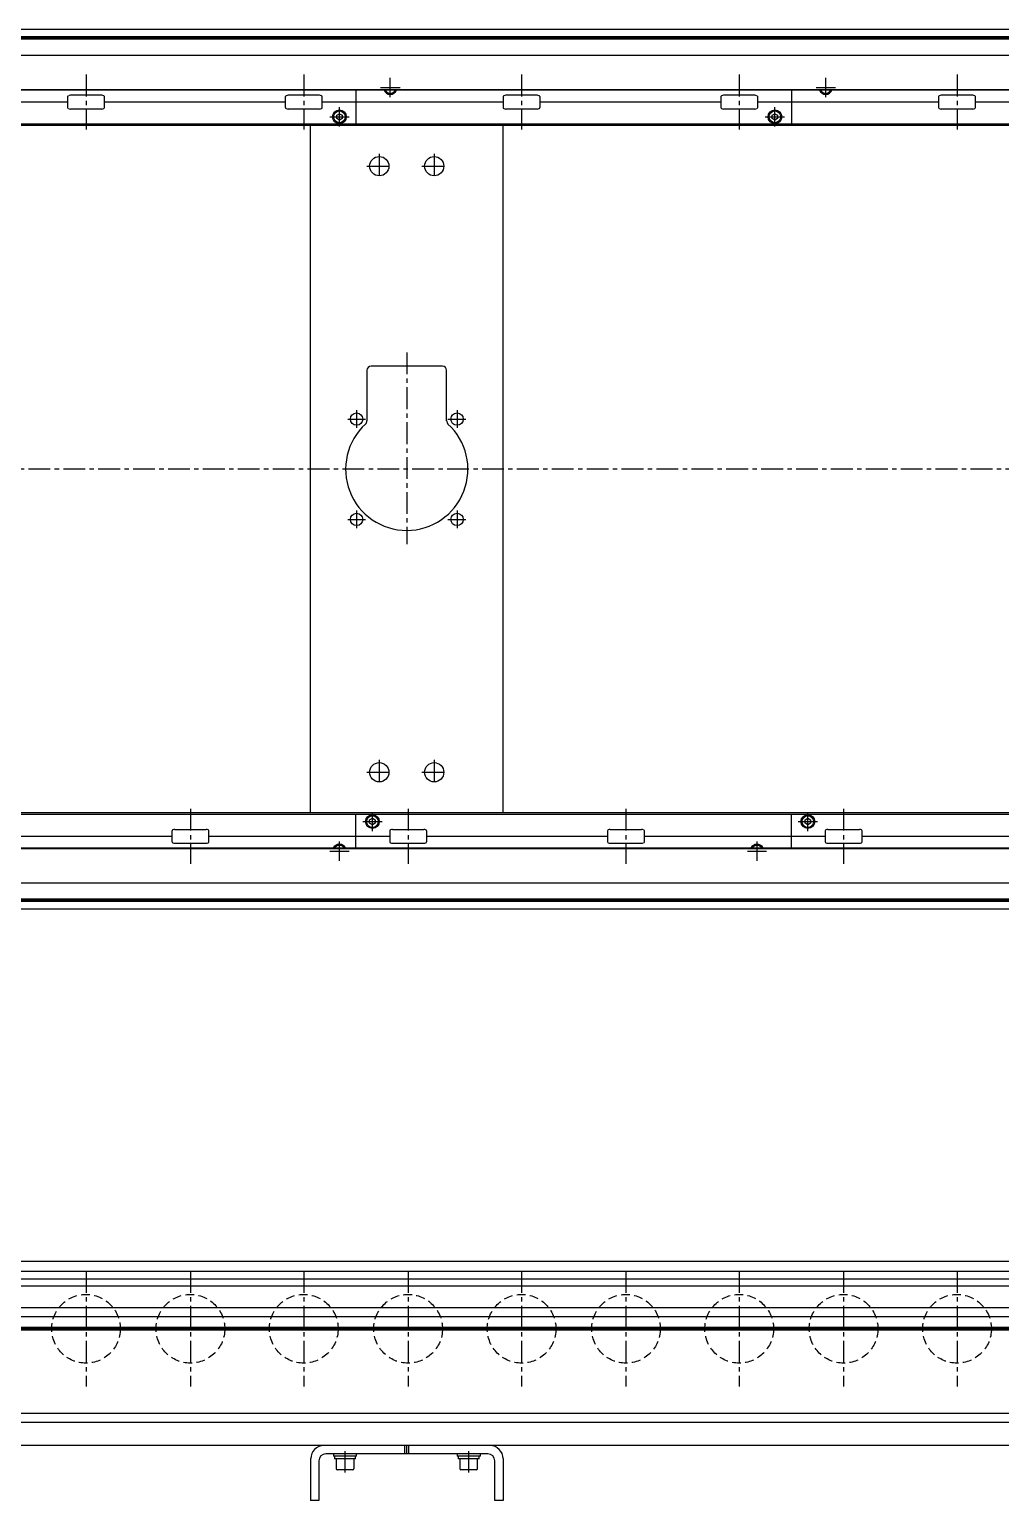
# Model space of a CAD drawing. Extents: x -10 to 4283, y -8 to 1151.
# Drawn here: x 2114 to 2822, y 28 to 1098 of the extents above; entities that cross this region are included whole.
import ezdxf

# ---------------------------------------------------------------- set-up
doc = ezdxf.new("R2010")
doc.units = 0
doc.header["$LTSCALE"] = 0.5
doc.linetypes.add('CENTER', pattern=[50.8, 31.75, -6.35, 6.35, -6.35])
doc.linetypes.add('DASHED', pattern=[19.05, 12.7, -6.35])
for name, color, linetype in [('MSM_CENTER', 1, 'CENTER'), ('MSM_CONTINUOUS', 7, 'CONTINUOUS'), ('MSM_DASHED', 4, 'DASHED')]:
    doc.layers.add(name, color=color, linetype=linetype)

msp = doc.modelspace()

# ---------------------------------------------------------------- linework, layer by layer
at = {"layer": 'MSM_CENTER'}
for p, q in [((2155.7, 1065.5), (2155.7, 1025.5)), ((2314.2, 1065.5), (2314.2, 1025.5)), ((2377.2, 1049.2), (2377.2, 1063.2)), ((2472.8, 1065.5), (2472.8, 1025.5)), ((2631.2, 1065.5), (2631.2, 1025.5)), ((2694.2, 1049.2), (2694.2, 1063.2)), ((2789.8, 1065.5), (2789.8, 1025.5)), ((2370.2, 1056.2), (2384.3, 1056.2)), ((2687.3, 1056.2), (2701.3, 1056.2)), ((2340.2, 1027.7), (2340.2, 1041.8)), ((2657.2, 1027.7), (2657.2, 1041.8)), ((2333.2, 1034.8), (2347.2, 1034.8)), ((2650.2, 1034.8), (2664.3, 1034.8)), ((2369.2, 1007.9), (2369.2, 989.9)), ((2409.2, 1007.9), (2409.2, 989.9)), ((2360.2, 998.9), (2378.2, 998.9)), ((2400.2, 998.9), (2418.2, 998.9)), ((2389.2, 863.4), (2389.2, 723.9)), ((2346.2, 814.9), (2359.2, 814.9)), ((2352.7, 821.4), (2352.7, 808.4)), ((2419.2, 814.9), (2432.2, 814.9)), ((2425.8, 821.4), (2425.8, 808.4)), ((3475.9, 778.4), (359.7, 778.4)), ((2346.2, 741.9), (2359.2, 741.9)), ((2352.7, 748.4), (2352.7, 735.4)), ((2419.2, 741.9), (2432.2, 741.9)), ((2425.8, 748.4), (2425.8, 735.4)), ((2360.2, 557.9), (2378.2, 557.9)), ((2369.2, 566.9), (2369.2, 548.9)), ((2400.2, 557.9), (2418.2, 557.9)), ((2409.2, 566.9), (2409.2, 548.9)), ((2231.7, 531.3), (2231.7, 491.3)), ((2364.2, 515), (2364.2, 529)), ((2390.2, 531.3), (2390.2, 491.3)), ((2548.8, 531.3), (2548.8, 491.3)), ((2681.2, 515), (2681.2, 529)), ((2707.2, 531.3), (2707.2, 491.3)), ((2357.2, 522), (2371.2, 522)), ((2674.2, 522), (2688.3, 522)), ((2340.2, 493.5), (2340.2, 507.5)), ((2644.2, 493.5), (2644.2, 507.5)), ((2333.2, 500.5), (2347.2, 500.5)), ((2637.2, 500.5), (2651.2, 500.5)), ((2155.7, 195), (2155.7, 111)), ((2231.7, 195), (2231.7, 111)), ((2314.2, 195), (2314.2, 111)), ((2390.2, 195), (2390.2, 111)), ((2472.8, 195), (2472.8, 111)), ((2548.8, 195), (2548.8, 111)), ((2631.2, 195), (2631.2, 111)), ((2707.2, 195), (2707.2, 111)), ((2789.8, 195), (2789.8, 111)), ((367.2, 153), (3466.3, 153)), ((2344.3, 48.4), (2344.3, 64)), ((2434.3, 48.4), (2434.3, 64))]:
    msp.add_line(p, q, dxfattribs=at)
at = {"layer": 'MSM_CONTINUOUS'}
for p, q in [((3465.8, 1098.4), (370.6, 1098.4)), ((3464.2, 1098.3), (372.2, 1098.3)), ((3439.6, 1092.9), (396.9, 1092.9)), ((3439.5, 1092), (397, 1092)), ((3439.6, 1091.2), (396.9, 1091.2)), ((3464.2, 1079.5), (372.2, 1079.5)), ((3464.2, 1054.1), (372.2, 1054.1)), ((3464.2, 1054.5), (422.2, 1054.5)), ((2142.3, 1049.5), (2142.3, 1041.5)), ((2167.2, 1050.5), (2144.3, 1050.5)), ((2169.2, 1041.5), (2169.2, 1049.5)), ((2300.8, 1049.5), (2300.8, 1041.5)), ((2325.7, 1050.5), (2302.8, 1050.5)), ((2327.7, 1041.5), (2327.7, 1049.5)), ((2352.2, 1054.1), (2352.2, 1029.4)), ((2377.2, 1053.9), (2376.9, 1054.1)), ((2377.6, 1054.1), (2377.2, 1053.9)), ((2459.3, 1049.5), (2459.3, 1041.5)), ((2484.2, 1050.5), (2461.3, 1050.5)), ((2486.2, 1041.5), (2486.2, 1049.5)), ((2617.8, 1049.5), (2617.8, 1041.5)), ((2642.7, 1050.5), (2619.8, 1050.5)), ((2644.7, 1041.5), (2644.7, 1049.5)), ((2669.2, 1054.1), (2669.2, 1029.4)), ((2694.2, 1053.9), (2693.9, 1054.1)), ((2694.6, 1054.1), (2694.2, 1053.9)), ((2776.3, 1049.5), (2776.3, 1041.5)), ((2801.2, 1050.5), (2778.3, 1050.5)), ((2803.2, 1041.5), (2803.2, 1049.5)), ((2142.3, 1045.5), (2010.7, 1045.5)), ((2167.2, 1040.5), (2144.3, 1040.5)), ((2300.8, 1045.5), (2169.2, 1045.5)), ((2325.7, 1040.5), (2302.8, 1040.5)), ((2459.3, 1045.5), (2327.7, 1045.5)), ((2484.2, 1040.5), (2461.3, 1040.5)), ((2617.8, 1045.5), (2486.2, 1045.5)), ((2642.7, 1040.5), (2619.8, 1040.5)), ((2776.3, 1045.5), (2644.7, 1045.5)), ((2801.2, 1040.5), (2778.3, 1040.5)), ((2934.8, 1045.5), (2803.2, 1045.5)), ((3461.8, 1029.4), (450.2, 1029.4)), ((3465.8, 1028.4), (450.2, 1028.4)), ((2319.2, 528.4), (2319.2, 1028.4)), ((2338.2, 1035.9), (2340.2, 1037.1)), ((2338.2, 1033.6), (2338.2, 1035.9)), ((2340.2, 1032.4), (2338.2, 1033.6)), ((2340.2, 1037.1), (2342.2, 1035.9)), ((2342.2, 1033.6), (2340.2, 1032.4)), ((2342.2, 1035.9), (2342.2, 1033.6)), ((2459.3, 528.4), (2459.3, 1028.4)), ((2655.2, 1035.9), (2657.2, 1037.1)), ((2655.2, 1033.6), (2655.2, 1035.9)), ((2657.2, 1032.4), (2655.2, 1033.6)), ((2657.2, 1037.1), (2659.2, 1035.9)), ((2659.2, 1033.6), (2657.2, 1032.4)), ((2659.2, 1035.9), (2659.2, 1033.6)), ((2360.2, 850.4), (2360.2, 813.5)), ((2415.2, 853.4), (2363.2, 853.4)), ((2418.2, 813.5), (2418.2, 850.4)), ((3465.8, 528.4), (450.2, 528.4)), ((450.2, 527.4), (3461.8, 527.4)), ((2352.2, 502.6), (2352.2, 527.4)), ((2669.2, 502.6), (2669.2, 527.4)), ((2218.3, 515.3), (2218.3, 507.3)), ((2220.3, 516.3), (2243.2, 516.3)), ((2245.2, 507.3), (2245.2, 515.3)), ((2362.2, 523.2), (2364.2, 524.4)), ((2362.2, 520.9), (2362.2, 523.2)), ((2364.2, 519.7), (2362.2, 520.9)), ((2364.2, 524.4), (2366.2, 523.2)), ((2366.2, 520.9), (2364.2, 519.7)), ((2366.2, 523.2), (2366.2, 520.9)), ((2376.8, 515.3), (2376.8, 507.3)), ((2378.8, 516.3), (2401.7, 516.3)), ((2403.7, 507.3), (2403.7, 515.3)), ((2535.3, 515.3), (2535.3, 507.3)), ((2537.3, 516.3), (2560.2, 516.3)), ((2562.2, 507.3), (2562.2, 515.3)), ((2679.2, 523.2), (2681.2, 524.4)), ((2679.2, 520.9), (2679.2, 523.2)), ((2681.2, 519.7), (2679.2, 520.9)), ((2681.2, 524.4), (2683.2, 523.2)), ((2683.2, 520.9), (2681.2, 519.7)), ((2683.2, 523.2), (2683.2, 520.9)), ((2693.8, 515.3), (2693.8, 507.3)), ((2695.8, 516.3), (2718.7, 516.3)), ((2720.7, 507.3), (2720.7, 515.3)), ((2086.7, 511.3), (2218.3, 511.3)), ((2220.3, 506.3), (2243.2, 506.3)), ((2245.2, 511.3), (2376.8, 511.3)), ((2378.8, 506.3), (2401.7, 506.3)), ((2403.7, 511.3), (2535.3, 511.3)), ((2537.3, 506.3), (2560.2, 506.3)), ((2562.2, 511.3), (2693.8, 511.3)), ((2695.8, 506.3), (2718.7, 506.3)), ((2720.7, 511.3), (2852.3, 511.3)), ((3464.2, 502.6), (372.2, 502.6)), ((3464.2, 502.2), (422.2, 502.2)), ((2339.9, 502.6), (2340.2, 502.9)), ((2340.2, 502.9), (2340.6, 502.6)), ((2643.9, 502.6), (2644.2, 502.9)), ((2644.2, 502.9), (2644.6, 502.6)), ((3464.2, 477.2), (372.2, 477.2)), ((3439.6, 465.6), (396.9, 465.6)), ((3439.6, 463.9), (396.9, 463.9)), ((3439.5, 464.7), (397, 464.7)), ((3465.8, 458.4), (370.6, 458.4)), ((3464.2, 458.4), (372.2, 458.4)), ((3464.2, 202), (372.2, 202)), ((3464.2, 194.6), (674.4, 194.6)), ((3348.2, 189), (676.7, 189)), ((3348.2, 184), (678.6, 184)), ((3248.2, 168.3), (667.2, 168.3)), ((3248.2, 161.8), (682.2, 161.8)), ((3248.2, 153.9), (682.2, 153.9)), ((3248.2, 153), (682.2, 153)), ((3248.2, 152.1), (682.2, 152.1)), ((3248.2, 91.3), (682.2, 91.3)), ((3248.2, 84.8), (679.7, 84.8)), ((3465.8, 68), (472.2, 68)), ((2387.8, 62), (2387.8, 68)), ((2389.2, 62), (2389.2, 68)), ((2390.8, 62), (2390.8, 68)), ((2319.2, 58.5), (2319.2, 28)), ((2325.2, 57), (2325.2, 28)), ((2448.3, 62), (2330.3, 62)), ((2335.8, 62), (2335.8, 60.4)), ((2352.7, 60.4), (2335.8, 60.4)), ((2336.6, 60.4), (2336.6, 58.4)), ((2351.9, 58.4), (2336.6, 58.4)), ((2337.8, 58.4), (2337.8, 51.2)), ((2350.8, 51.2), (2350.8, 58.4)), ((2351.9, 58.4), (2351.9, 60.4)), ((2352.7, 60.4), (2352.7, 62)), ((2425.8, 62), (2425.8, 60.4)), ((2442.8, 60.4), (2425.8, 60.4)), ((2426.6, 60.4), (2426.6, 58.4)), ((2441.9, 58.4), (2426.6, 58.4)), ((2427.8, 58.4), (2427.8, 51.2)), ((2440.8, 51.2), (2440.8, 58.4)), ((2441.9, 58.4), (2441.9, 60.4)), ((2442.8, 60.4), (2442.8, 62)), ((2453.3, 28), (2453.3, 57)), ((2459.3, 58.5), (2459.3, 28)), ((2349.9, 50.4), (2338.6, 50.4)), ((2439.9, 50.4), (2428.6, 50.4)), ((2325.2, 28), (2319.2, 28)), ((2459.3, 28), (2453.3, 28))]:
    msp.add_line(p, q, dxfattribs=at)
for centre, radius in [((2340.2, 1034.8), 5), ((2340.2, 1034.8), 4.25), ((2657.2, 1034.8), 5), ((2657.2, 1034.8), 4.25), ((2369.2, 998.9), 7), ((2409.2, 998.9), 7), ((2352.7, 814.9), 4.5), ((2425.8, 814.9), 4.5), ((2352.7, 741.9), 4.5), ((2425.8, 741.9), 4.5), ((2369.2, 557.9), 7), ((2409.2, 557.9), 7), ((2364.2, 522), 5), ((2364.2, 522), 4.25), ((2681.2, 522), 5), ((2681.2, 522), 4.25)]:
    msp.add_circle(centre, radius, dxfattribs=at)
for centre, radius, start, end in [((2143.2, 1049.4), 0.882, 115.5328, 172.1027), ((2144.3, 1047.1), 3.41, 89.6687, 115.2454), ((2167.2, 1047.1), 3.41, 64.7546, 90.3313), ((2168.3, 1049.4), 0.882, 7.8973, 64.4672), ((2301.7, 1049.4), 0.882, 115.5328, 172.1027), ((2302.8, 1047.1), 3.41, 89.6687, 115.2454), ((2325.7, 1047.1), 3.41, 64.7546, 90.3313), ((2326.8, 1049.4), 0.882, 7.8973, 64.4672), ((2377.2, 1056.2), 5, 204.8346, 335.1654), ((2377.2, 1056.2), 4.25, 209.6116, 330.3884), ((2460.2, 1049.4), 0.882, 115.5328, 172.1027), ((2461.3, 1047.1), 3.41, 89.6687, 115.2454), ((2484.2, 1047.1), 3.41, 64.7546, 90.3313), ((2485.3, 1049.4), 0.882, 7.8973, 64.4672), ((2618.7, 1049.4), 0.882, 115.5328, 172.1027), ((2619.8, 1047.1), 3.41, 89.6687, 115.2454), ((2642.7, 1047.1), 3.41, 64.7546, 90.3313), ((2643.8, 1049.4), 0.882, 7.8973, 64.4672), ((2694.2, 1056.2), 5, 204.8346, 335.1654), ((2694.2, 1056.2), 4.25, 209.6116, 330.3884), ((2777.2, 1049.4), 0.882, 115.5328, 172.1027), ((2778.3, 1047.1), 3.41, 89.6687, 115.2454), ((2801.2, 1047.1), 3.41, 64.7546, 90.3313), ((2802.3, 1049.4), 0.882, 7.8973, 64.4672), ((2143.2, 1041.6), 0.882, 187.8973, 244.4672), ((2144.3, 1043.9), 3.41, 244.7546, 270.3313), ((2167.2, 1043.9), 3.41, 269.6687, 295.2454), ((2168.3, 1041.6), 0.882, 295.5328, 352.1027), ((2301.7, 1041.6), 0.882, 187.8973, 244.4672), ((2302.8, 1043.9), 3.41, 244.7546, 270.3313), ((2325.7, 1043.9), 3.41, 269.6687, 295.2454), ((2326.8, 1041.6), 0.882, 295.5328, 352.1027), ((2460.2, 1041.6), 0.882, 187.8973, 244.4672), ((2461.3, 1043.9), 3.41, 244.7546, 270.3313), ((2484.2, 1043.9), 3.41, 269.6687, 295.2454), ((2485.3, 1041.6), 0.882, 295.5328, 352.1027), ((2618.7, 1041.6), 0.882, 187.8973, 244.4672), ((2619.8, 1043.9), 3.41, 244.7546, 270.3313), ((2642.7, 1043.9), 3.41, 269.6687, 295.2454), ((2643.8, 1041.6), 0.882, 295.5328, 352.1027), ((2777.2, 1041.6), 0.882, 187.8973, 244.4672), ((2778.3, 1043.9), 3.41, 244.7546, 270.3313), ((2801.2, 1043.9), 3.41, 269.6687, 295.2454), ((2802.3, 1041.6), 0.882, 295.5328, 352.1027), ((2363.2, 850.4), 3, 90, 180), ((2415.2, 850.4), 3, 0, 90), ((2389.2, 778.4), 44.5, 132.3521, 47.6479), ((2357.2, 813.5), 3, 312.3521, 360), ((2421.3, 813.5), 3, 180, 227.6479), ((2219.2, 515.2), 0.882, 115.5328, 172.1027), ((2220.3, 512.9), 3.41, 89.6687, 115.2454), ((2243.2, 512.9), 3.41, 64.7546, 90.3313), ((2244.3, 515.2), 0.882, 7.8973, 64.4672), ((2377.7, 515.2), 0.882, 115.5328, 172.1027), ((2378.8, 512.9), 3.41, 89.6687, 115.2454), ((2401.7, 512.9), 3.41, 64.7546, 90.3313), ((2402.8, 515.2), 0.882, 7.8973, 64.4672), ((2536.2, 515.2), 0.882, 115.5328, 172.1027), ((2537.3, 512.9), 3.41, 89.6687, 115.2454), ((2560.2, 512.9), 3.41, 64.7546, 90.3313), ((2561.3, 515.2), 0.882, 7.8973, 64.4672), ((2694.7, 515.2), 0.882, 115.5328, 172.1027), ((2695.8, 512.9), 3.41, 89.6687, 115.2454), ((2718.7, 512.9), 3.41, 64.7546, 90.3313), ((2719.8, 515.2), 0.882, 7.8973, 64.4672), ((2219.2, 507.4), 0.882, 187.8973, 244.4672), ((2220.3, 509.7), 3.41, 244.7546, 270.3313), ((2243.2, 509.7), 3.41, 269.6687, 295.2454), ((2244.3, 507.4), 0.882, 295.5328, 352.1027), ((2340.2, 500.5), 5, 24.8346, 155.1654), ((2340.2, 500.5), 4.25, 29.6116, 150.3884), ((2377.7, 507.4), 0.882, 187.8973, 244.4672), ((2378.8, 509.7), 3.41, 244.7546, 270.3313), ((2401.7, 509.7), 3.41, 269.6687, 295.2454), ((2402.8, 507.4), 0.882, 295.5328, 352.1027), ((2536.2, 507.4), 0.882, 187.8973, 244.4672), ((2537.3, 509.7), 3.41, 244.7546, 270.3313), ((2560.2, 509.7), 3.41, 269.6687, 295.2454), ((2561.3, 507.4), 0.882, 295.5328, 352.1027), ((2644.2, 500.5), 5, 24.8346, 155.1654), ((2644.2, 500.5), 4.25, 29.6116, 150.3884), ((2694.7, 507.4), 0.882, 187.8973, 244.4672), ((2695.8, 509.7), 3.41, 244.7546, 270.3313), ((2718.7, 509.7), 3.41, 269.6687, 295.2454), ((2719.8, 507.4), 0.882, 295.5328, 352.1027), ((2328.8, 58.5), 9.5, 90, 180), ((2449.8, 58.5), 9.5, 0, 90), ((2330.3, 57), 5, 90, 180), ((2448.3, 57), 5, 0, 90), ((2338.6, 51.2), 0.8, 180, 270), ((2349.9, 51.2), 0.8, 270, 0), ((2428.6, 51.2), 0.8, 180, 270), ((2439.9, 51.2), 0.8, 270, 0)]:
    msp.add_arc(centre, radius, start, end, dxfattribs=at)
at = {"layer": 'MSM_DASHED'}
for centre in [(2155.7, 153), (2231.7, 153), (2314.2, 153), (2390.2, 153), (2472.8, 153), (2548.8, 153), (2631.2, 153), (2707.2, 153), (2789.8, 153)]:
    msp.add_circle(centre, 25, dxfattribs=at)

doc.saveas('drawing.dxf')
